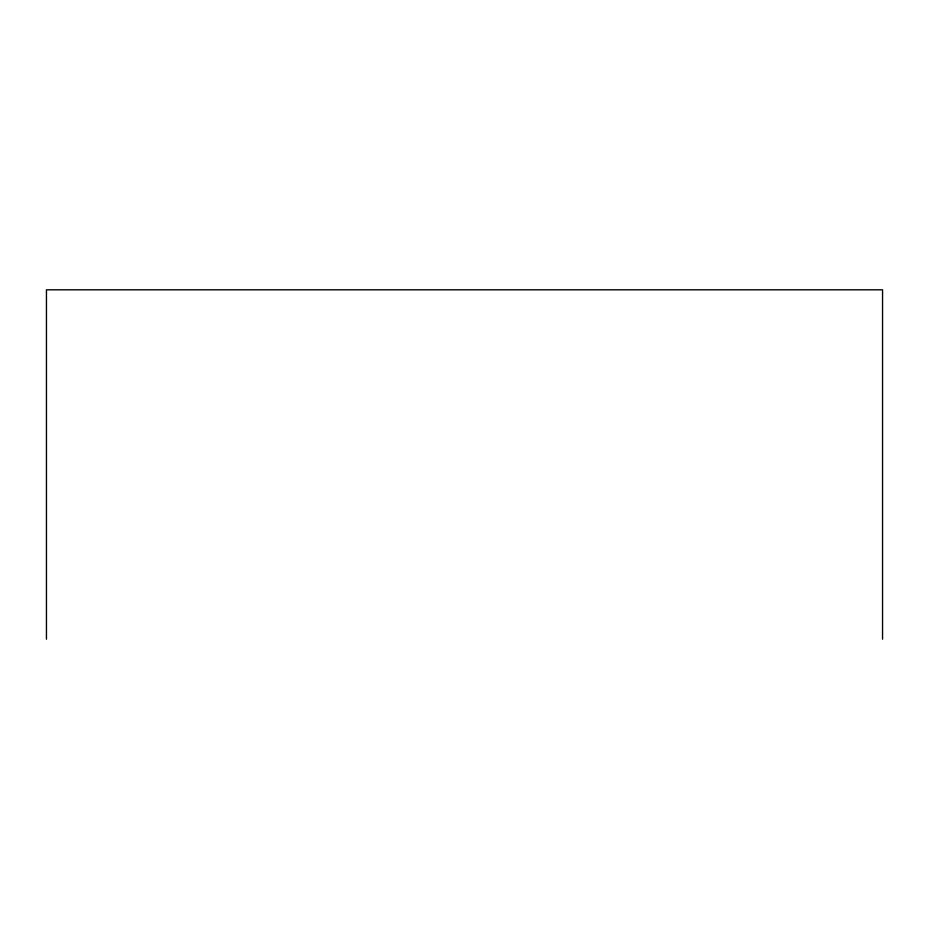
<?xml version="1.0" encoding="UTF-8"?>
<svg xmlns="http://www.w3.org/2000/svg" width="929" height="929" viewBox="0 0 929 929"><rect width="100%" height="100%" fill="white"/><g stroke="black" fill="none" stroke-linecap="round" stroke-linejoin="round"><path stroke-width="1.39" d="M882.55 639.187L882.55 289.813L46.45 289.813L46.45 639.187"/></g></svg>
